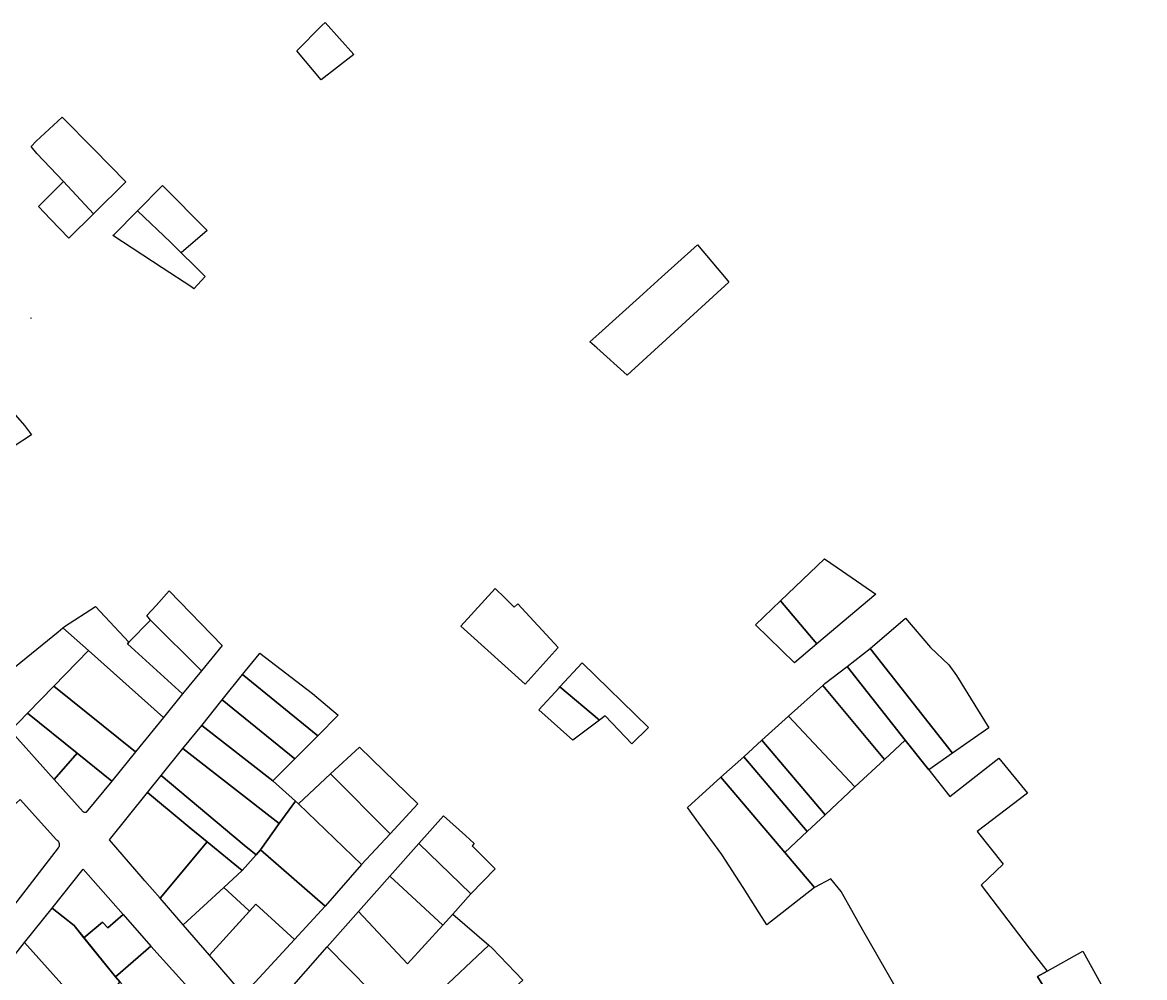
# Model space of a CAD drawing. Header units: millimetres. Extents: x 522658 to 553925, y 7796479 to 7820139.
# Drawn here: x 541302.4 to 541596.9, y 7802915.8 to 7803166.5 of the extents above; entities that cross this region are included whole.
import ezdxf

# ---------------------------------------------------------------- set-up
doc = ezdxf.new("R2010")
doc.units = ezdxf.units.MM
doc.layers.add('ZONA RESIDENCIAL 2 (ZR_2)', color=2, linetype='Continuous')

msp = doc.modelspace()

# ---------------------------------------------------------------- linework, layer by layer
at = {"layer": 'ZONA RESIDENCIAL 2 (ZR_2)'}
for points in [[(541389.37, 7803158.07), (541380.76, 7803151.37), (541374.44, 7803158.99), (541381.01, 7803165.62), (541381.84, 7803166.46), (541389.37, 7803158.07)], [(541329.53, 7803124.63), (541321.06, 7803116.25), (541313.15, 7803124.67), (541306.18, 7803132.09), (541304.69, 7803133.89), (541306, 7803135.31), (541312.85, 7803141.64), (541321.15, 7803133.17), (541329.53, 7803124.63)], [(541314.55, 7803109.81), (541309.77, 7803114.83), (541306.63, 7803118.12), (541313.15, 7803124.67), (541321.06, 7803116.25), (541314.55, 7803109.81)], [(541350.87, 7803111.88), (541344.09, 7803105.96), (541341.29, 7803108.75), (541332.62, 7803117.04), (541339.17, 7803123.63), (541350.87, 7803111.88)], [(541350.32, 7803099.76), (541347.39, 7803096.58), (541346.85, 7803096.94), (541339.1, 7803102.02), (541326.14, 7803110.53), (541326.43, 7803110.82), (541332.62, 7803117.04), (541341.29, 7803108.75), (541350.32, 7803099.76)], [(541461.08, 7803073.84), (541453.14, 7803081.03), (541451.34, 7803082.66), (541453.65, 7803084.74), (541464.3, 7803094.35), (541470.09, 7803099.58), (541479.58, 7803108.13), (541487.11, 7803099.17), (541487.83, 7803098.31), (541461.08, 7803073.84)], [(541304.6, 7803088.82), (541304.53, 7803088.89), (541304.64, 7803088.86), (541304.6, 7803088.82)], [(541296.06, 7803052.62), (541290.36, 7803058.67), (541282.31, 7803066.1), (541290.7, 7803074.65), (541297.49, 7803066.9), (541302.92, 7803060.69), (541304.79, 7803058.19), (541299.93, 7803055.09), (541296.06, 7803052.62)], [(541510.92, 7803003.33), (541501.33, 7803014.61), (541512.9, 7803025.66), (541517.61, 7803022.44), (541526.41, 7803016.42), (541510.92, 7803003.33)], [(541354.79, 7803002.92), (541349.41, 7802996.31), (541336.04, 7803009.54), (541335.02, 7803010.77), (541337.52, 7803013.47), (541340.87, 7803017.27), (541354.79, 7803002.92)], [(541434.36, 7802992.82), (541419.21, 7803006.43), (541417.44, 7803008.02), (541426.47, 7803017.92), (541428.98, 7803015.45), (541431.46, 7803013.02), (541432.37, 7803013.89), (541442.97, 7803002.37), (541434.36, 7802992.82)], [(541339.43, 7802984.06), (541319.7, 7803001.62), (541313.02, 7803007.56), (541313.41, 7803007.88), (541321.53, 7803013.19), (541330.32, 7803003.76), (541329.93, 7803003.39), (541344.44, 7802990.21), (541339.43, 7802984.06)], [(541505.04, 7802998.36), (541494.77, 7803008.34), (541501.33, 7803014.61), (541510.92, 7803003.33), (541505.04, 7802998.36)], [(541540.69, 7803002.44), (541545.52, 7802997.83), (541547.52, 7802995.06), (541556.01, 7802981.35), (541546.49, 7802974.67), (541524.9, 7803002.1), (541534.13, 7803010.12), (541540.69, 7803002.44)], [(541319.7, 7803001.62), (541310.59, 7802992.22), (541303.74, 7802985.14), (541299.29, 7802980.55), (541291.1, 7802989.69), (541292.51, 7802990.84), (541301.94, 7802998.53), (541311.76, 7803006.54), (541313.02, 7803007.56), (541319.7, 7803001.62)], [(541349.41, 7802996.31), (541344.44, 7802990.21), (541329.93, 7803003.39), (541330.32, 7803003.76), (541336.04, 7803009.54), (541349.41, 7802996.31)], [(541332.04, 7802974.99), (541310.59, 7802992.22), (541319.7, 7803001.62), (541339.43, 7802984.06), (541332.04, 7802974.99)], [(541534.09, 7802978.11), (541518.85, 7802997.46), (541524.9, 7803002.1), (541546.49, 7802974.67), (541540.25, 7802970.29), (541534.09, 7802978.11)], [(541379.95, 7802979.24), (541360.18, 7802995.29), (541364.51, 7803000.66), (541364.72, 7803000.92), (541378.54, 7802990.29), (541385.29, 7802984.6), (541379.95, 7802979.24)], [(541453.83, 7802983.35), (541443.42, 7802992.04), (541449.27, 7802998.37), (541466.67, 7802981.44), (541462.29, 7802977.15), (541455.34, 7802984.5), (541453.83, 7802983.35)], [(541528.66, 7802973.05), (541512.44, 7802992.47), (541513, 7802992.98), (541518.85, 7802997.46), (541534.09, 7802978.11), (541528.66, 7802973.05)], [(541379.95, 7802979.24), (541373.86, 7802973.14), (541354.82, 7802988.66), (541360.18, 7802995.29), (541379.95, 7802979.24)], [(541520.89, 7802965.81), (541503.49, 7802984.38), (541512.44, 7802992.47), (541528.66, 7802973.05), (541520.89, 7802965.81)], [(541325.81, 7802967.33), (541316.77, 7802974.63), (541303.74, 7802985.14), (541310.59, 7802992.22), (541332.04, 7802974.99), (541325.81, 7802967.33)], [(541446.85, 7802978.06), (541437.89, 7802986.04), (541443.26, 7802991.86), (541443.42, 7802992.04), (541453.83, 7802983.35), (541446.85, 7802978.06)], [(541373.86, 7802973.14), (541368.14, 7802967.41), (541349.43, 7802981.97), (541354.82, 7802988.66), (541373.86, 7802973.14)], [(541316.77, 7802974.63), (541310.76, 7802967.73), (541299.59, 7802980.21), (541299.29, 7802980.55), (541303.74, 7802985.14), (541316.77, 7802974.63)], [(541513.06, 7802958.47), (541496.47, 7802978.04), (541503.49, 7802984.38), (541520.89, 7802965.81), (541513.06, 7802958.47)], [(541369.73, 7802956.17), (541344.52, 7802975.88), (541349.43, 7802981.97), (541368.14, 7802967.41), (541374.08, 7802962.06), (541369.73, 7802956.17)], [(541513.06, 7802958.47), (541508.37, 7802954.07), (541491.71, 7802973.73), (541496.47, 7802978.04), (541513.06, 7802958.47)], [(541363.69, 7802947.95), (541360.59, 7802950.55), (541338.82, 7802968.81), (541344.52, 7802975.88), (541369.73, 7802956.17), (541364.88, 7802949.3), (541363.69, 7802947.95)], [(541397.25, 7802969.99), (541406.16, 7802961.37), (541398.92, 7802953.51), (541383.28, 7802969.22), (541390.83, 7802976.21), (541397.25, 7802969.99)], [(541310.76, 7802967.73), (541316.77, 7802974.63), (541325.81, 7802967.33), (541319.15, 7802959.16), (541319.03, 7802959.12), (541318.91, 7802959.09), (541318.78, 7802959.09), (541318.66, 7802959.11), (541318.54, 7802959.15), (541318.43, 7802959.21), (541318.33, 7802959.28), (541310.76, 7802967.73)], [(541508.37, 7802954.07), (541502.49, 7802948.56), (541485.73, 7802968.33), (541491.71, 7802973.73), (541508.37, 7802954.07)], [(541374.82, 7802961.39), (541383.28, 7802969.22), (541398.92, 7802953.51), (541391.4, 7802945.47), (541374.82, 7802961.39)], [(541363.69, 7802947.95), (541360.02, 7802943.89), (541350.89, 7802951.39), (541345.65, 7802955.68), (541335.25, 7802964.38), (541338.82, 7802968.81), (541360.59, 7802950.55), (541363.69, 7802947.95)], [(541510.26, 7802939.39), (541497.74, 7802929.58), (541495.75, 7802932.74), (541491.57, 7802939.38), (541485.91, 7802948.06), (541479.94, 7802956.3), (541476.96, 7802960.41), (541485.73, 7802968.33), (541502.49, 7802948.56), (541510.26, 7802939.39)], [(541350.89, 7802951.39), (541338.53, 7802936.57), (541334.55, 7802941.18), (541334.1, 7802941.69), (541325.22, 7802951.95), (541335.25, 7802964.38), (541345.65, 7802955.68), (541346.24, 7802955.2), (541350.89, 7802951.39)], [(541287.25, 7802949.4), (541301.81, 7802962.5), (541311.34, 7802951.96), (541311.54, 7802951.81), (541311.71, 7802951.63), (541311.85, 7802951.43), (541311.96, 7802951.2), (541312.02, 7802950.96), (541312.05, 7802950.72), (541312.04, 7802950.47), (541311.99, 7802950.22), (541311.9, 7802949.99), (541311.77, 7802949.78), (541300.07, 7802934.58), (541287.25, 7802949.4)], [(541374.82, 7802961.39), (541391.4, 7802945.47), (541381.84, 7802934.51), (541364.88, 7802949.3), (541369.73, 7802956.17), (541374.08, 7802962.06), (541374.82, 7802961.39)], [(541426.45, 7802944.34), (541420.07, 7802937.72), (541406.44, 7802950.98), (541412.91, 7802958.26), (541418.64, 7802953.07), (541420.94, 7802950.99), (541420.42, 7802950.32), (541426.45, 7802944.34)], [(541360.02, 7802943.89), (541355.22, 7802939.43), (541344.57, 7802929.59), (541338.53, 7802936.57), (541350.89, 7802951.39), (541360.02, 7802943.89)], [(541364.88, 7802949.3), (541381.84, 7802934.51), (541373.78, 7802925.74), (541363.63, 7802935.07), (541361.96, 7802933.23), (541361.83, 7802933.35), (541355.22, 7802939.43), (541360.02, 7802943.89), (541363.69, 7802947.95), (541364.88, 7802949.3)], [(541398.82, 7802942.4), (541406.44, 7802950.98), (541420.07, 7802937.72), (541415.31, 7802932.4), (541412.71, 7802929.49), (541398.82, 7802942.4)], [(541328.83, 7802932.32), (541324.77, 7802928.79), (541323.43, 7802930.32), (541318.54, 7802926.21), (541315.96, 7802929.41), (541310.16, 7802933.96), (541318.37, 7802944.2), (541328.83, 7802932.32)], [(541412.71, 7802929.49), (541403.46, 7802919.42), (541390.57, 7802933.11), (541398.82, 7802942.4), (541412.71, 7802929.49)], [(541361.83, 7802933.35), (541361.96, 7802933.23), (541351.45, 7802921.64), (541344.57, 7802929.59), (541355.22, 7802939.43), (541361.83, 7802933.35)], [(541327.98, 7802914.61), (541320.21, 7802905.62), (541302.97, 7802924.99), (541310.16, 7802933.96), (541315.96, 7802929.41), (541326.81, 7802915.94), (541327.98, 7802914.61)], [(541351.45, 7802921.64), (541363.63, 7802935.07), (541373.78, 7802925.74), (541360.44, 7802911.24), (541360.13, 7802911.6), (541351.45, 7802921.64)], [(541318.54, 7802926.21), (541323.43, 7802930.32), (541324.77, 7802928.79), (541328.83, 7802932.32), (541336.12, 7802924.03), (541326.81, 7802915.94), (541318.54, 7802926.21)], [(541390.57, 7802933.11), (541403.46, 7802919.42), (541412.71, 7802929.49), (541415.31, 7802932.4), (541424.77, 7802924.25), (541411.03, 7802911.37), (541402.49, 7802903.36), (541393.75, 7802912.25), (541382.4, 7802923.81), (541390.57, 7802933.11)], [(541312.35, 7802896.53), (541295.45, 7802915.61), (541302.97, 7802924.99), (541320.21, 7802905.62), (541312.35, 7802896.53)], [(541326.81, 7802915.94), (541336.12, 7802924.03), (541353.11, 7802905.08), (541353.26, 7802904.89), (541353.38, 7802904.68), (541353.46, 7802904.46), (541353.5, 7802904.22), (541353.51, 7802903.98), (541353.48, 7802903.74), (541353.41, 7802903.51), (541353.3, 7802903.29), (541353.16, 7802903.1), (541352.99, 7802902.93), (541352.79, 7802902.79), (541345.53, 7802894.99), (541327.98, 7802914.61), (541326.81, 7802915.94)], [(541393.75, 7802912.25), (541375.04, 7802895.29), (541366.18, 7802905.34), (541382.4, 7802923.81), (541393.75, 7802912.25)], [(541391.49, 7802876.81), (541383.56, 7802885.61), (541402.49, 7802903.36), (541411.03, 7802911.37), (541424.77, 7802924.25), (541425.66, 7802923.47), (541433.73, 7802915.13), (541391.49, 7802876.81)], [(541596.9, 7802872.55), (541593.95, 7802871.17), (541578.42, 7802903.35), (541577.02, 7802902.66), (541573.13, 7802900.75), (541568.84, 7802908.69), (541572.17, 7802910.44), (541568.84, 7802916.07), (541571.3, 7802917.42), (541580.69, 7802922.71), (541585.42, 7802914.15), (541582.55, 7802904.12), (541584.3, 7802898.86), (541596.9, 7802872.55)]]:
    msp.add_lwpolyline(points, close=True, dxfattribs=at)
msp.add_lwpolyline([(541533.07, 7802910.56), (541526.67, 7802921.79), (541522.99, 7802928.24), (541520.5, 7802932.61), (541517.24, 7802938.33), (541514.54, 7802941.66), (541510.26, 7802939.39), (541502.49, 7802948.56), (541508.37, 7802954.07), (541513.06, 7802958.47), (541520.89, 7802965.81), (541528.66, 7802973.05), (541534.09, 7802978.11), (541540.25, 7802970.29), (541545.77, 7802963.29), (541558.66, 7802973.32), (541558.66, 7802973.32), (541566.22, 7802964.13), (541553, 7802954.13), (541559.79, 7802945.52), (541553.98, 7802940), (541566.62, 7802923.53), (541571.3, 7802917.42), (541568.84, 7802916.07), (541572.17, 7802910.44)], dxfattribs=at)

doc.saveas('drawing.dxf')
